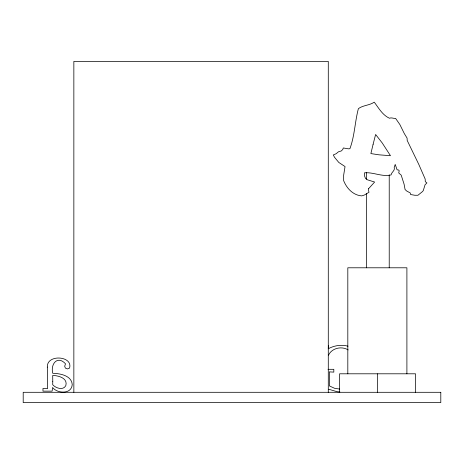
<?xml version="1.0" encoding="UTF-8"?>
<svg xmlns="http://www.w3.org/2000/svg" width="464" height="464" viewBox="0 0 464 464"><rect width="100%" height="100%" fill="white"/><g stroke="black" fill="none" stroke-linecap="round" stroke-linejoin="round"><path stroke-width="0.7" d="M328.286 347.588L328.437 345.744M328.518 355.157C331.83 347.994 341.719 345.86 348.18 349.92M328.181 348.818C334.138 345.471 341.405 344.41 348.029 346.179M328.025 369.309L333.813 369.309L333.813 372.128L329.336 371.873L329.336 385.891L334.648 388.327L339.59 389.047M339.892 391.976L337.148 391.72L328.756 389.255M415.541 392.3L415.541 373.798L339.596 373.798L339.596 392.3M406.899 373.798L406.899 267.792L347.814 267.792L347.814 373.798M389.226 174.858L389.226 267.792M377.568 373.798L377.568 392.3M366.374 172.695L366.374 179.179M366.374 193.587L366.374 267.792M328.286 392.3L328.286 61.399L73.851 61.399L73.851 392.3M52.768 381.478L52.705 384.743C55.819 388.153 63.023 390.717 65.801 385.688C68.063 378.148 58.325 375.504 52.705 375.457L52.768 381.478M47.328 367.082L47.519 388.71L42.972 388.455L42.972 391.146L52.13 391.146L52.577 387.492C57.49 393.814 71.572 394.441 72.233 384.552C71.589 375.498 59.995 373.468 52.705 373.276C50.425 363.608 57.687 355.279 65.511 363.799L64.682 366.235L65.383 368.091L67.431 368.926L69.548 368.091C73.248 355.888 46.655 353.875 47.328 367.082M368.631 188.657L368.503 190.402L369.002 192.276L364.385 195.019L361.763 195.895C353.145 195.263 346.654 188.355 343.662 180.664L343.662 175.172L345.036 166.559L338.795 162.441L334.55 157.325L333.303 154.953L336.174 153.706L338.418 151.832L341.289 150.957L342.786 149.46L343.285 147.964L348.406 148.834L349.902 148.712C354.711 135.819 354.89 121.713 358.394 108.64C363.109 105.148 369.477 105.496 374.245 102.15C378.705 108.031 382.458 115.066 389.476 118.25C391.57 117.259 393.53 118.714 395.589 118.378L399.835 124.491L404.33 133.603L407.073 138.098L407.201 140.47L418.806 164.436L425.175 179.046L425.302 181.668L426.921 182.915L425.053 184.788L423.301 190.53L422.553 191.528L417.936 195.269L414.816 195.269L410.57 194.52L410.193 192.902L406.702 191.029L405.078 189.527L404.08 184.162L401.209 175.172L398.709 172.927L399.208 170.804L398.709 170.056L397.091 169.807L395.218 164.436L394.22 167.307L394.371 169.024C393.924 171.349 391.384 172.562 391.094 174.922C382.029 177.109 373.491 172.028 364.507 172.799L364.634 176.204L365.504 178.42L367.378 179.794L374.622 182.039L368.631 188.657M373.12 144.217L370.875 153.578L378.989 154.825L390.473 155.701L382.232 142.97L375.62 134.479L373.12 144.217M440.8 392.3L23.2 392.3L23.2 402.601L440.8 402.601L440.8 392.3"/></g></svg>
